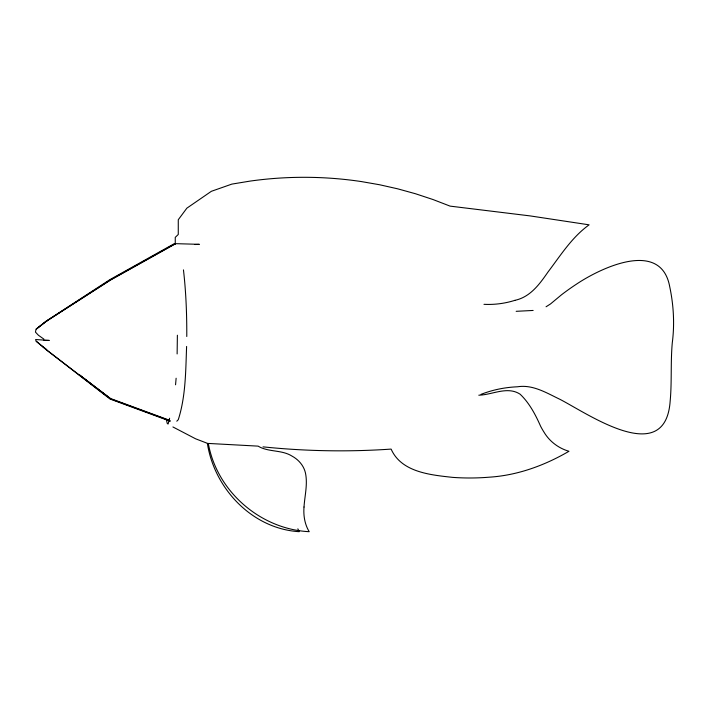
<?xml version="1.0" encoding="UTF-8"?>
<svg xmlns="http://www.w3.org/2000/svg" width="709" height="709" viewBox="0 0 709 709"><rect width="100%" height="100%" fill="white"/><g stroke="black" fill="none" stroke-linecap="round" stroke-linejoin="round"><path stroke-width="1.06" d="M186.609 346.435C185.661 370.922 185.811 396.118 178.287 419.675L176.798 421.199M186.777 336.5C186.875 314.255 186.015 291.993 183.454 269.881M176.124 378.225L175.557 384.792M177.126 353.942L177.383 335.224M169.619 418.23L168.139 423.982L167.324 423.627L166.252 419.418M174.325 243.657L109.975 279.594L45.757 321.407L36.053 329.242L35.45 332.104L38.419 335.251L43.896 339.124M174.813 244.162L110.462 280.09L46.617 321.044L110.95 279.594L175.3 243.657L199.326 244.33L194.948 244.516M546.054 306.775L550.503 303.948L561.581 294.731A257.881 243.391 -90 0 1 576.187 284.344C600.727 267.834 661.054 238.889 669.739 286.782C673.612 305.074 674.711 324.164 672.292 342.713C670.501 362.21 671.972 381.85 670.147 401.347C665.264 468.011 588.31 413.976 559.933 399.327C546.621 392.972 532.84 384.331 517.446 386.786C504.985 387.318 492.613 389.808 480.994 394.372M514.858 300.35C530.35 297.071 539.646 284.061 548.03 271.964C560.606 255.382 571.941 237.152 589.117 224.833L530.093 215.899L450.091 206.124L432.969 199.521L415.474 193.743L397.678 188.824L379.616 184.757L361.342 181.566A433.943 409.554 90 0 0 250.153 181.087L231.843 184.11L211.362 191.306L186.857 208.171L178.269 219.746L178.269 234.475L175.256 237.373L175.256 244.348M533.141 310.453L516.17 311.313M43.993 340.426L49.249 340.426L35.61 339.522L36.053 341.118L45.757 349.351L92.161 384.854M478.797 395.197C492.338 394.869 507.378 385.847 520.122 394.204C529.357 402.978 535.481 414.632 540.577 426.18A72.38 68.312 90 0 0 543.963 432.082C549.475 441.423 558.577 448.274 568.972 451.279C544.618 465.467 517.552 475.384 489.245 477.184A265.476 250.552 90 0 1 452.581 477.37C430.487 474.924 401.347 472.291 391.12 449.089C348.465 452.023 305.552 451.252 263.021 446.856M111.499 398.892L169.628 420.313M170.116 420.809L110.95 399.007L79.204 374.698L110.462 398.511M170.178 421.19L109.975 399.007L46.448 349.847M207.684 443.435L195.604 438.8L172.916 426.96M93.96 386.245L107.103 396.304M36.31 341.321L46.794 349.847L42.434 346.302M297.851 528.808L299.233 531.688C252.218 528.799 214.464 488.714 207.374 443.435M514.858 300.359A98.241 92.719 90 0 1 483.972 304.321M304.01 507.024C303.328 515.523 304.71 524.332 309.221 531.688C260.522 529.304 216.848 491.452 208.322 443.435L258.103 446.129C268.356 452.377 281.659 449.533 292.055 456.126C298.595 459.671 303.824 465.671 305.464 473.027C307.821 484.327 304.737 495.715 304.01 507.024M46.794 320.92L36.31 329.029L46.794 320.92"/></g></svg>
